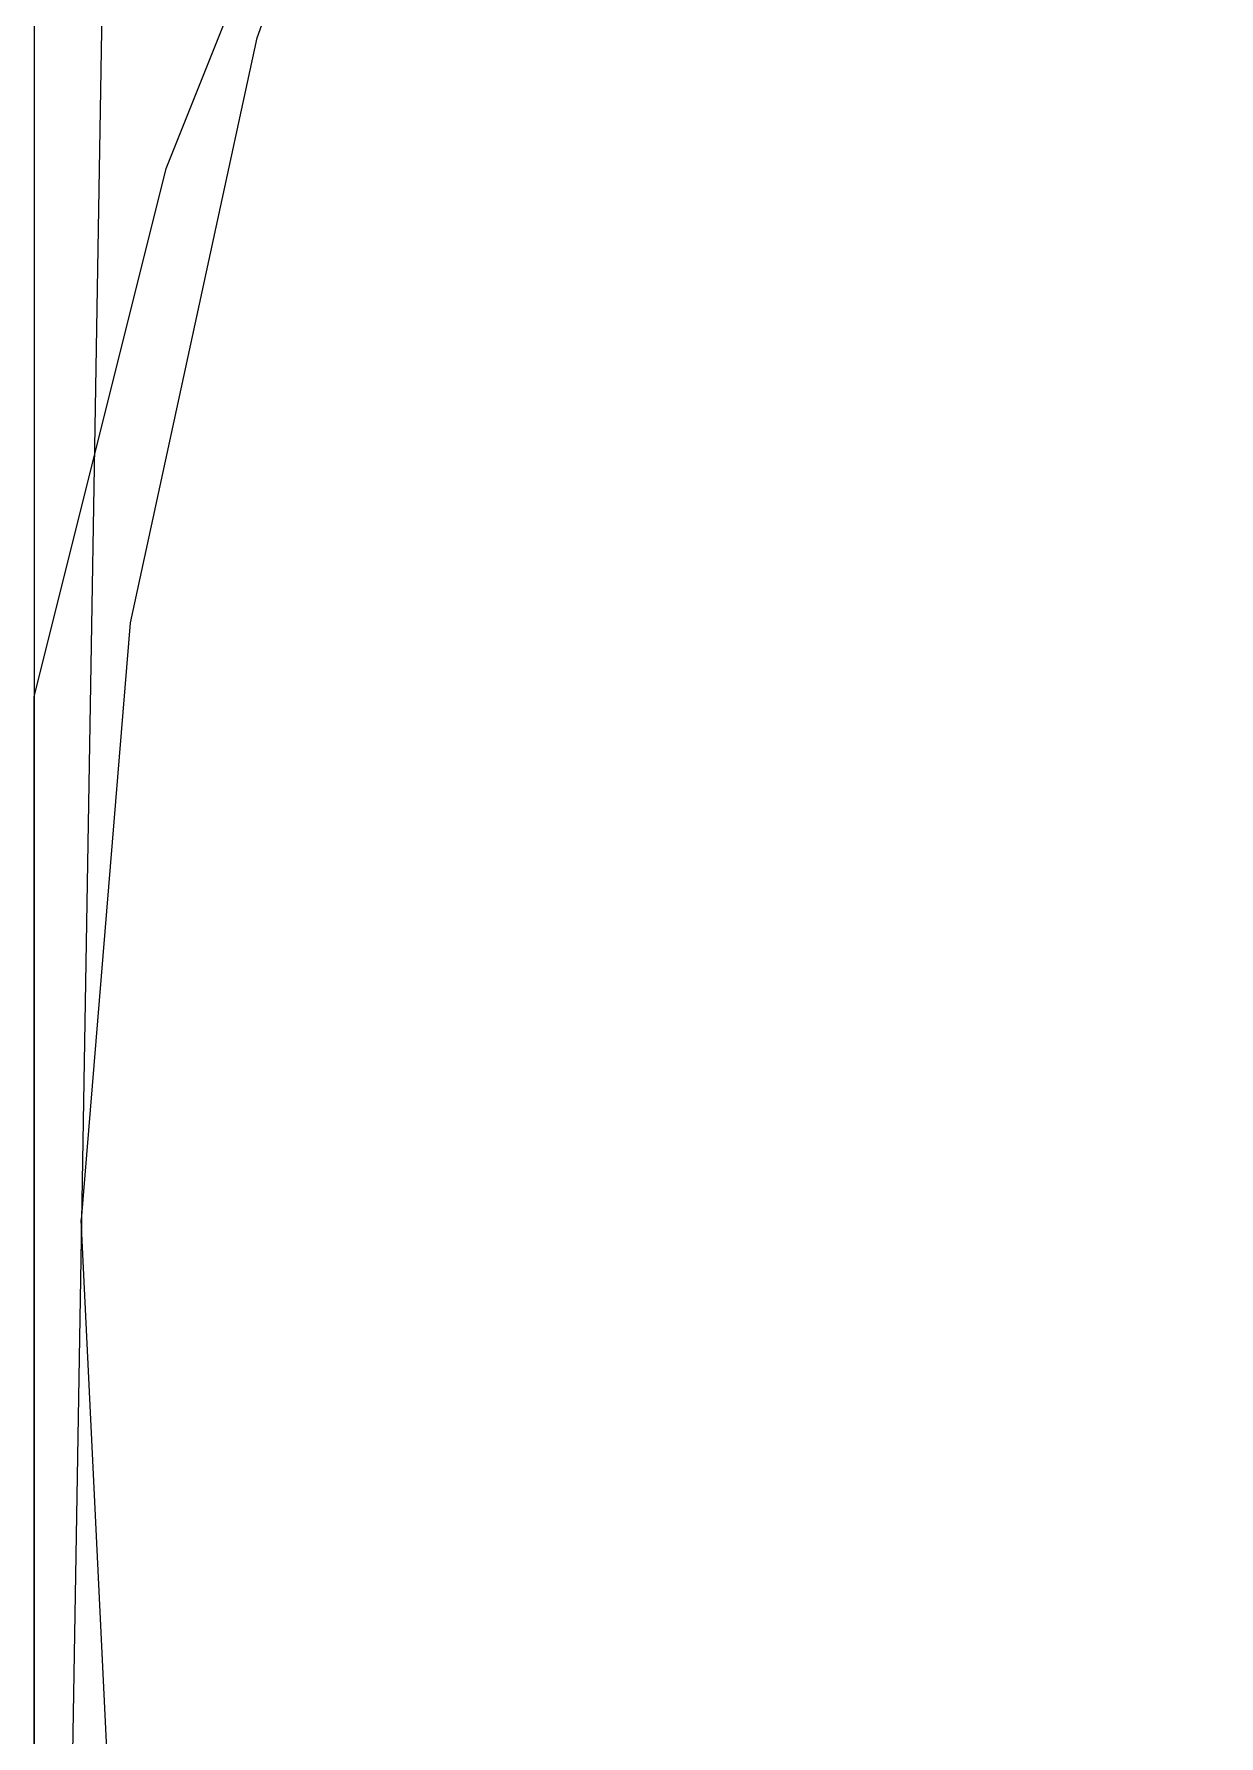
# Model space of a CAD drawing. Extents: x 3 to 592, y 5 to 207.
# Drawn here: x 78.4578 to 78.7744, y 52.9566 to 53.4111 of the extents above; entities that cross this region are included whole.
import ezdxf

# ---------------------------------------------------------------- set-up
doc = ezdxf.new("R2010")
doc.units = 0
doc.layers.get('0').update_dxf_attribs({"linetype": 'CONTINUOUS'})

msp = doc.modelspace()

# ---------------------------------------------------------------- linework, layer by layer
at = {"color": 7}
for points in [[(78.470478, 53.094431), (78.483531, 53.253887), (78.517397, 53.410167), (78.571372, 53.560804), (78.64475, 53.703326), (78.735767, 53.834559), (78.843364, 53.953092), (78.965425, 54.056809), (79.099833, 54.14324)], [(78.470478, 53.094431), (78.483531, 53.253887), (78.517397, 53.410167), (78.571372, 53.560804), (78.64475, 53.703326), (78.735767, 53.834559), (78.843364, 53.953092), (78.965425, 54.056809), (79.099833, 54.14324)], [(78.470478, 53.094431), (78.483531, 53.253887), (78.517397, 53.410167), (78.571372, 53.560804), (78.64475, 53.703326), (78.735767, 53.834559), (78.843364, 53.953092), (78.965425, 54.056809), (79.099833, 54.14324)], [(78.470478, 53.094431), (78.483531, 53.253887), (78.517397, 53.410167), (78.571372, 53.560804), (78.64475, 53.703326), (78.735767, 53.834559), (78.843364, 53.953092), (78.965425, 54.056809), (79.099833, 54.14324)], [(78.457778, 53.093056), (78.457778, 53.234167), (78.493056, 53.375278), (78.563611, 53.551667), (78.634167, 53.692778), (78.704722, 53.833889), (78.810556, 53.939722), (78.951667, 54.045556), (79.092778, 54.116111)], [(78.457778, 53.798611), (78.457778, 53.445833), (78.457778, 53.093056)], [(78.482472, 53.800587), (78.476475, 53.44922), (78.470478, 53.094326)], [(78.482472, 53.800587), (78.476475, 53.44922), (78.470478, 53.094326)], [(78.482472, 53.800587), (78.476475, 53.44922), (78.470478, 53.094326)], [(78.482472, 53.800587), (78.476475, 53.44922), (78.470478, 53.094326)], [(79.0575, 51.999444), (78.916389, 52.105278), (78.810556, 52.211111), (78.704722, 52.316944), (78.598889, 52.458056), (78.528333, 52.599167), (78.493056, 52.775556), (78.457778, 52.916667), (78.457778, 53.093056)], [(78.457778, 53.093056), (78.457778, 52.740278), (78.457778, 52.3875)], [(78.470478, 53.094431), (78.464481, 52.741301), (78.458483, 52.38817)], [(78.470478, 53.094431), (78.464481, 52.741301), (78.458483, 52.38817)], [(78.470478, 53.094431), (78.464481, 52.741301), (78.458483, 52.38817)], [(78.470478, 53.094431), (78.464481, 52.741301), (78.458483, 52.38817)], [(79.064062, 52.024844), (78.932476, 52.115861), (78.813942, 52.223458), (78.710578, 52.345519), (78.624148, 52.480281), (78.555709, 52.624919), (78.506673, 52.777319), (78.478098, 52.934658), (78.470337, 53.094467)], [(79.064062, 52.024844), (78.932476, 52.115861), (78.813942, 52.223458), (78.710578, 52.345519), (78.624148, 52.480281), (78.555709, 52.624919), (78.506673, 52.777319), (78.478098, 52.934658), (78.470337, 53.094467)], [(79.064062, 52.024844), (78.932476, 52.115861), (78.813942, 52.223458), (78.710578, 52.345519), (78.624148, 52.480281), (78.555709, 52.624919), (78.506673, 52.777319), (78.478098, 52.934658), (78.470337, 53.094467)], [(79.064062, 52.024844), (78.932476, 52.115861), (78.813942, 52.223458), (78.710578, 52.345519), (78.624148, 52.480281), (78.555709, 52.624919), (78.506673, 52.777319), (78.478098, 52.934658), (78.470337, 53.094467)]]:
    msp.add_lwpolyline(points, dxfattribs=at)

doc.saveas('drawing.dxf')
